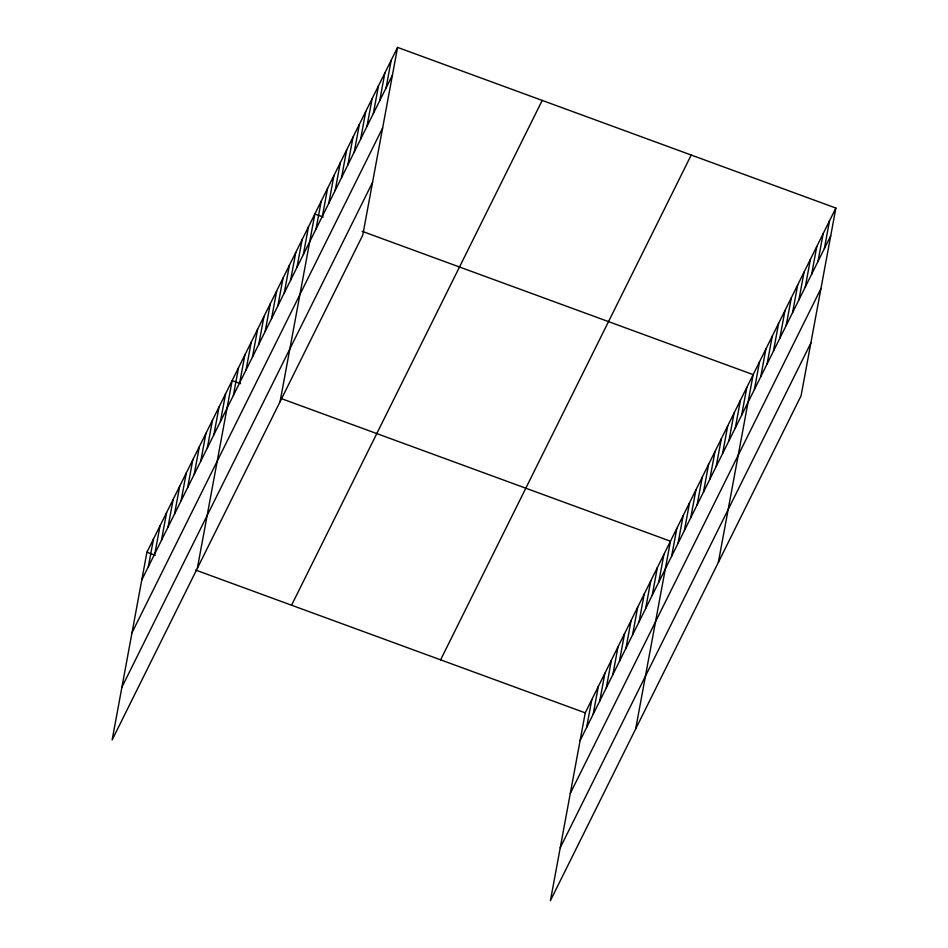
<?xml version="1.0" encoding="UTF-8"?>
<svg xmlns="http://www.w3.org/2000/svg" width="948" height="948" viewBox="0 0 948 948"><rect width="100%" height="100%" fill="white"/><g stroke="black" fill="none" stroke-linecap="round" stroke-linejoin="round"><path stroke-width="1.42" d="M397.567 47.4L146.928 552.21L112.137 739.95L362.764 235.151L397.567 47.4L835.863 208.05L801.072 395.79L550.433 900.6L585.236 712.849L835.863 208.05M148.338 566.75L153.481 539.009M154.891 553.549L160.034 525.796M161.456 540.348L166.599 512.595M168.009 527.147L173.152 499.395M174.562 513.934L179.705 486.194M181.115 500.734L186.258 472.993M187.668 487.533L192.811 459.792M194.222 474.332L199.364 446.591M200.786 461.131L205.929 433.378M207.339 447.93L212.482 420.177M213.893 434.729L219.035 406.976M220.446 421.516L225.588 393.776M197.35 568.314L232.142 380.575L240.484 383.632M233.362 395.506L238.505 367.753M239.726 382.684L244.868 354.943M246.089 369.874L251.232 342.133M252.452 357.064L257.595 329.311M258.816 344.243L263.959 316.502M265.179 331.433L270.322 303.692M271.543 318.623L276.686 290.87M277.906 305.801L283.037 278.06M284.258 292.991L289.401 265.239M290.621 280.17L295.764 252.429M296.985 267.36L302.128 239.619M303.348 254.55L308.491 226.797M280.063 401.739L314.854 213.987L323.197 217.045M316.075 228.918L321.218 201.177M322.439 216.108L327.581 188.356M328.802 203.287L333.945 175.546M335.165 190.477L340.308 162.724M341.529 177.655L346.66 149.914M347.88 164.845L353.023 137.105M354.244 152.036L359.387 124.283M360.607 139.214L365.75 111.473M366.971 126.404L372.114 98.663M373.334 113.594L378.477 85.841M379.698 100.772L384.841 73.032M386.061 87.963L391.204 60.21M586.646 727.4L591.789 699.648M593.199 714.188L598.342 686.447M599.752 700.987L604.895 673.246M606.317 687.786L611.448 660.045M612.87 674.585L618.013 646.844M619.423 661.384L624.566 633.631M625.976 648.183L631.119 620.43M632.529 634.982L637.672 607.23M639.082 621.77L644.225 594.029M645.647 608.569L650.778 580.828M652.2 595.368L657.343 567.627M658.753 582.167L663.896 554.426M635.658 728.965L670.449 541.213L280.821 398.409M671.67 556.144L676.813 528.403M678.033 543.334L683.176 515.594M684.397 530.524L689.54 502.772M690.76 517.703L695.903 489.962M697.124 504.893L702.255 477.152M703.475 492.083L708.618 464.33M709.839 479.261L714.982 451.521M716.202 466.452L721.345 438.699M722.566 453.63L727.709 425.889M728.929 440.82L734.072 413.079M735.293 428.01L740.435 400.257M741.656 415.188L746.799 387.448M718.359 562.377L753.162 374.638L362.136 231.312M754.383 389.569L759.526 361.816M760.746 376.747L765.877 349.006M767.098 363.937L772.241 336.185M773.461 351.116L778.604 323.375M779.825 338.306L784.968 310.565M786.188 325.496L791.331 297.743M792.552 312.674L797.695 284.933M798.915 299.864L804.058 272.112M805.279 287.054L810.422 259.302M811.642 274.233L816.785 246.492M818.005 261.423L823.148 233.67M824.369 248.601L829.5 220.86M141.785 579.951L392.425 75.141M131.997 632.754L382.637 127.944M121.913 687.158L372.552 182.348M291.569 605.215L542.209 100.417M440.595 659.844L691.222 155.034M580.093 740.601L830.721 235.791M570.305 793.393L820.944 288.595M560.221 847.796L810.86 342.998M146.928 552.21L155.271 555.267M195.608 570.044L585.236 712.849"/></g></svg>
